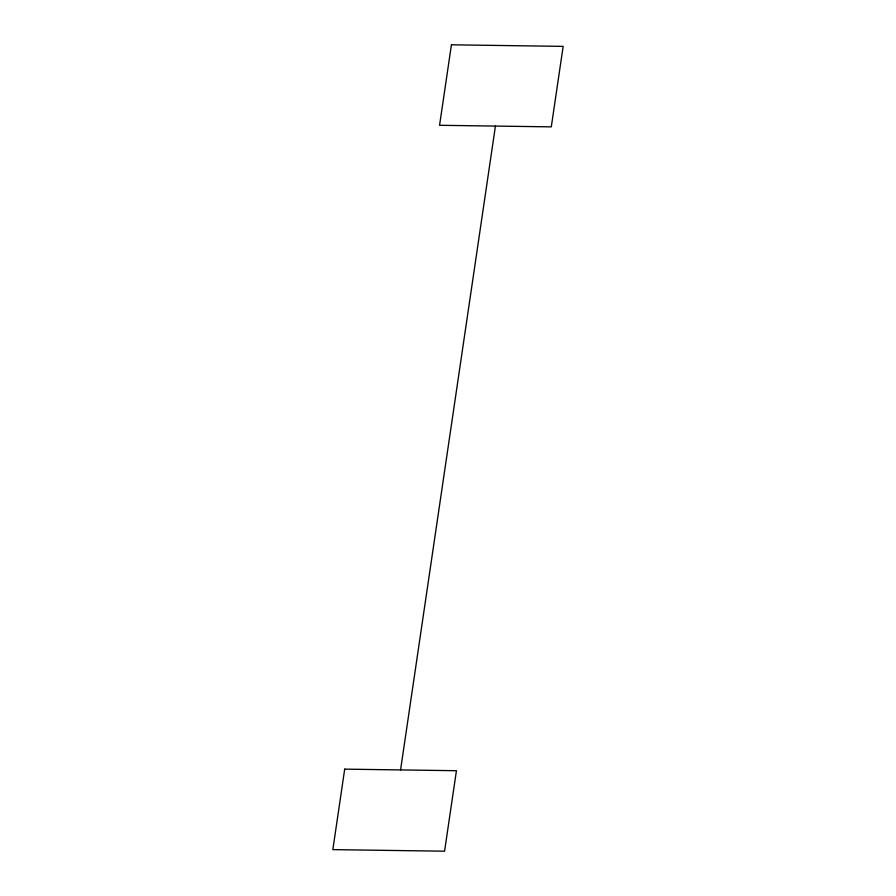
<?xml version="1.0" encoding="UTF-8"?>
<svg xmlns="http://www.w3.org/2000/svg" width="896" height="896" viewBox="0 0 896 896"><rect width="100%" height="100%" fill="white"/><g stroke="black" fill="none" stroke-linecap="round" stroke-linejoin="round"><path stroke-width="1.34" d="M400.568 769.922L495.432 126.078M344.702 769.138L332.842 849.621L444.573 851.2L456.434 770.717L344.702 769.138M451.427 44.8L439.566 125.283L551.298 126.862L563.158 46.379L451.427 44.8"/></g></svg>
